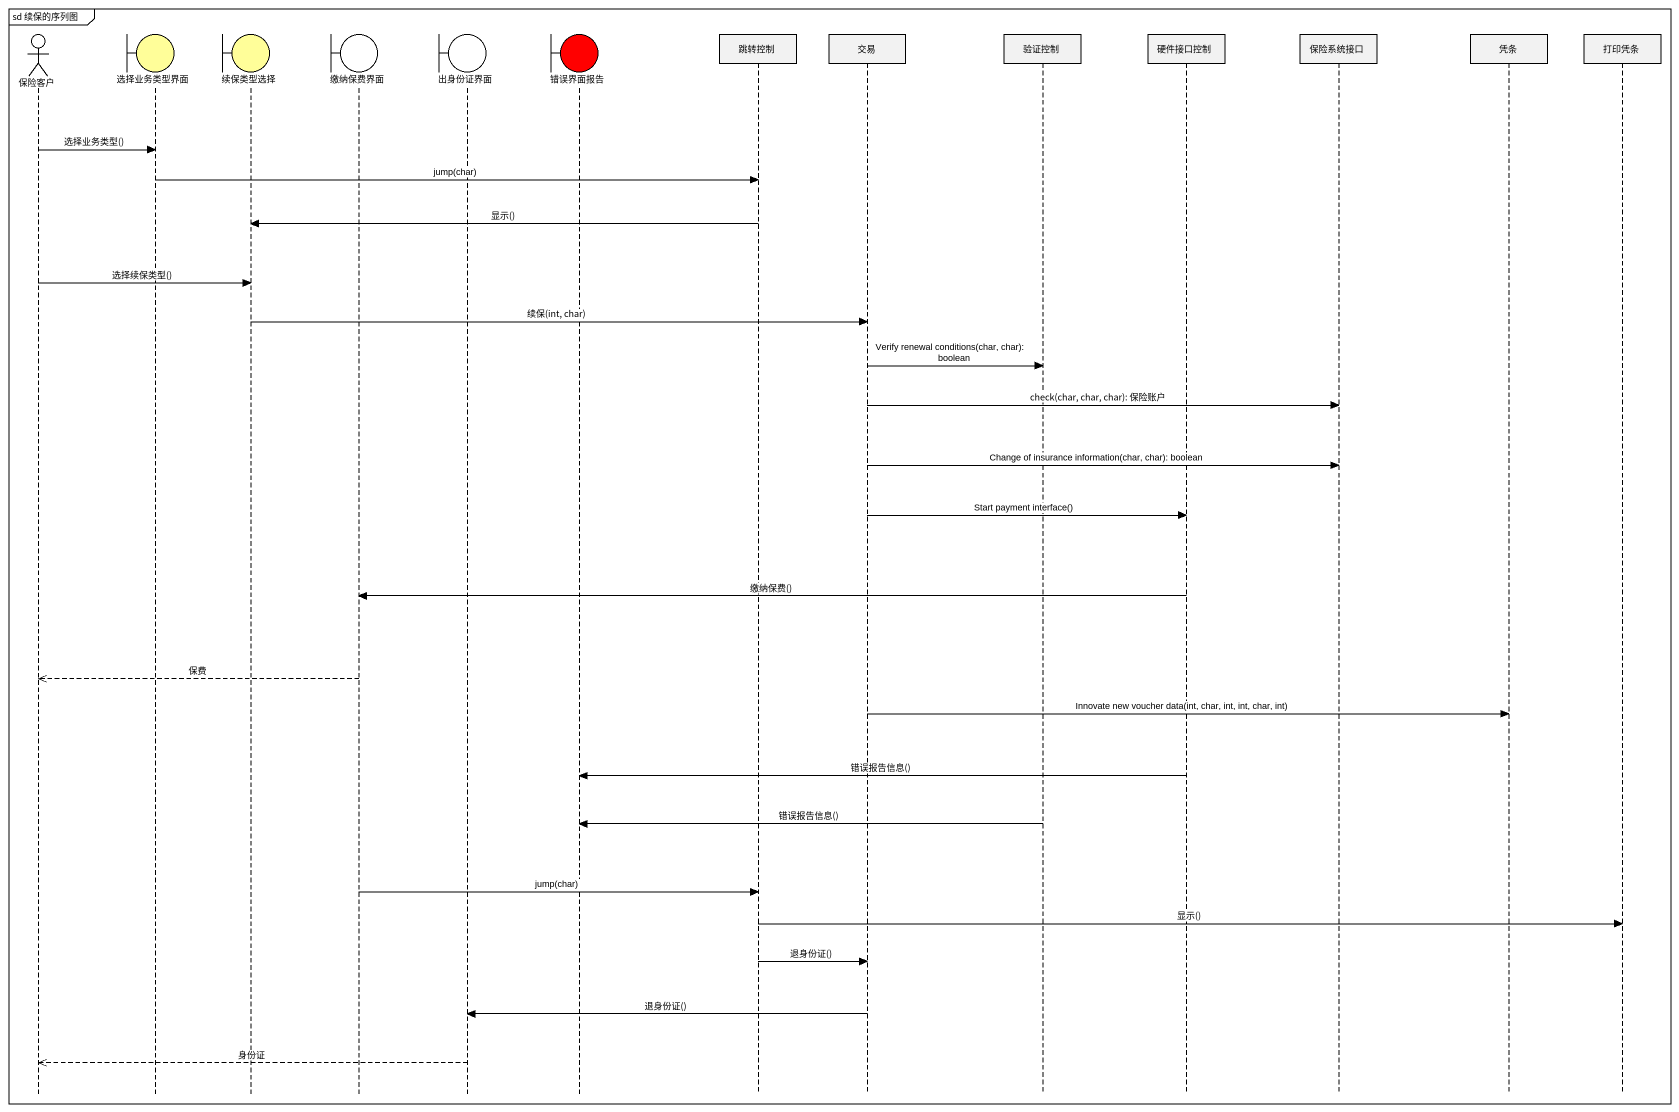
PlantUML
@startuml
mainframe sd 续保的序列图
hide footbox
actor 保险客户
boundary 选择业务类型界面 #FFFE99
boundary 续保类型选择 #FFFE99
boundary 缴纳保费界面
boundary 出身份证界面
boundary 错误界面报告 #FF0000
participant 跳转控制
participant 交易
participant 验证控制
participant 硬件接口控制
participant 保险系统接口
participant 凭条
participant 打印凭条

保险客户 -> 选择业务类型界面 : 选择业务类型()
选择业务类型界面 -> 跳转控制 : jump(char)
跳转控制 -> 续保类型选择 : 显示()
保险客户 -> 续保类型选择 : 选择续保类型()
续保类型选择 -> 交易 : 续保(int, char)
交易 -> 验证控制 : Verify renewal conditions(char, char): boolean
交易 -> 保险系统接口 : check(char, char, char): 保险账户
交易 -> 保险系统接口 : Change of insurance information(char, char): boolean
交易 -> 硬件接口控制 : Start payment interface()
硬件接口控制 -> 缴纳保费界面 : 缴纳保费()
缴纳保费界面 -->> 保险客户 : 保费
交易 -> 凭条 : Innovate new voucher data(int, char, int, int, char, int)
硬件接口控制 -> 错误界面报告 : 错误报告信息()
验证控制 -> 错误界面报告 : 错误报告信息()
缴纳保费界面 -> 跳转控制 : jump(char)
跳转控制 -> 打印凭条 : 显示()
跳转控制 -> 交易 : 退身份证()
交易 -> 出身份证界面 : 退身份证()
出身份证界面 -->> 保险客户 : 身份证
@enduml
